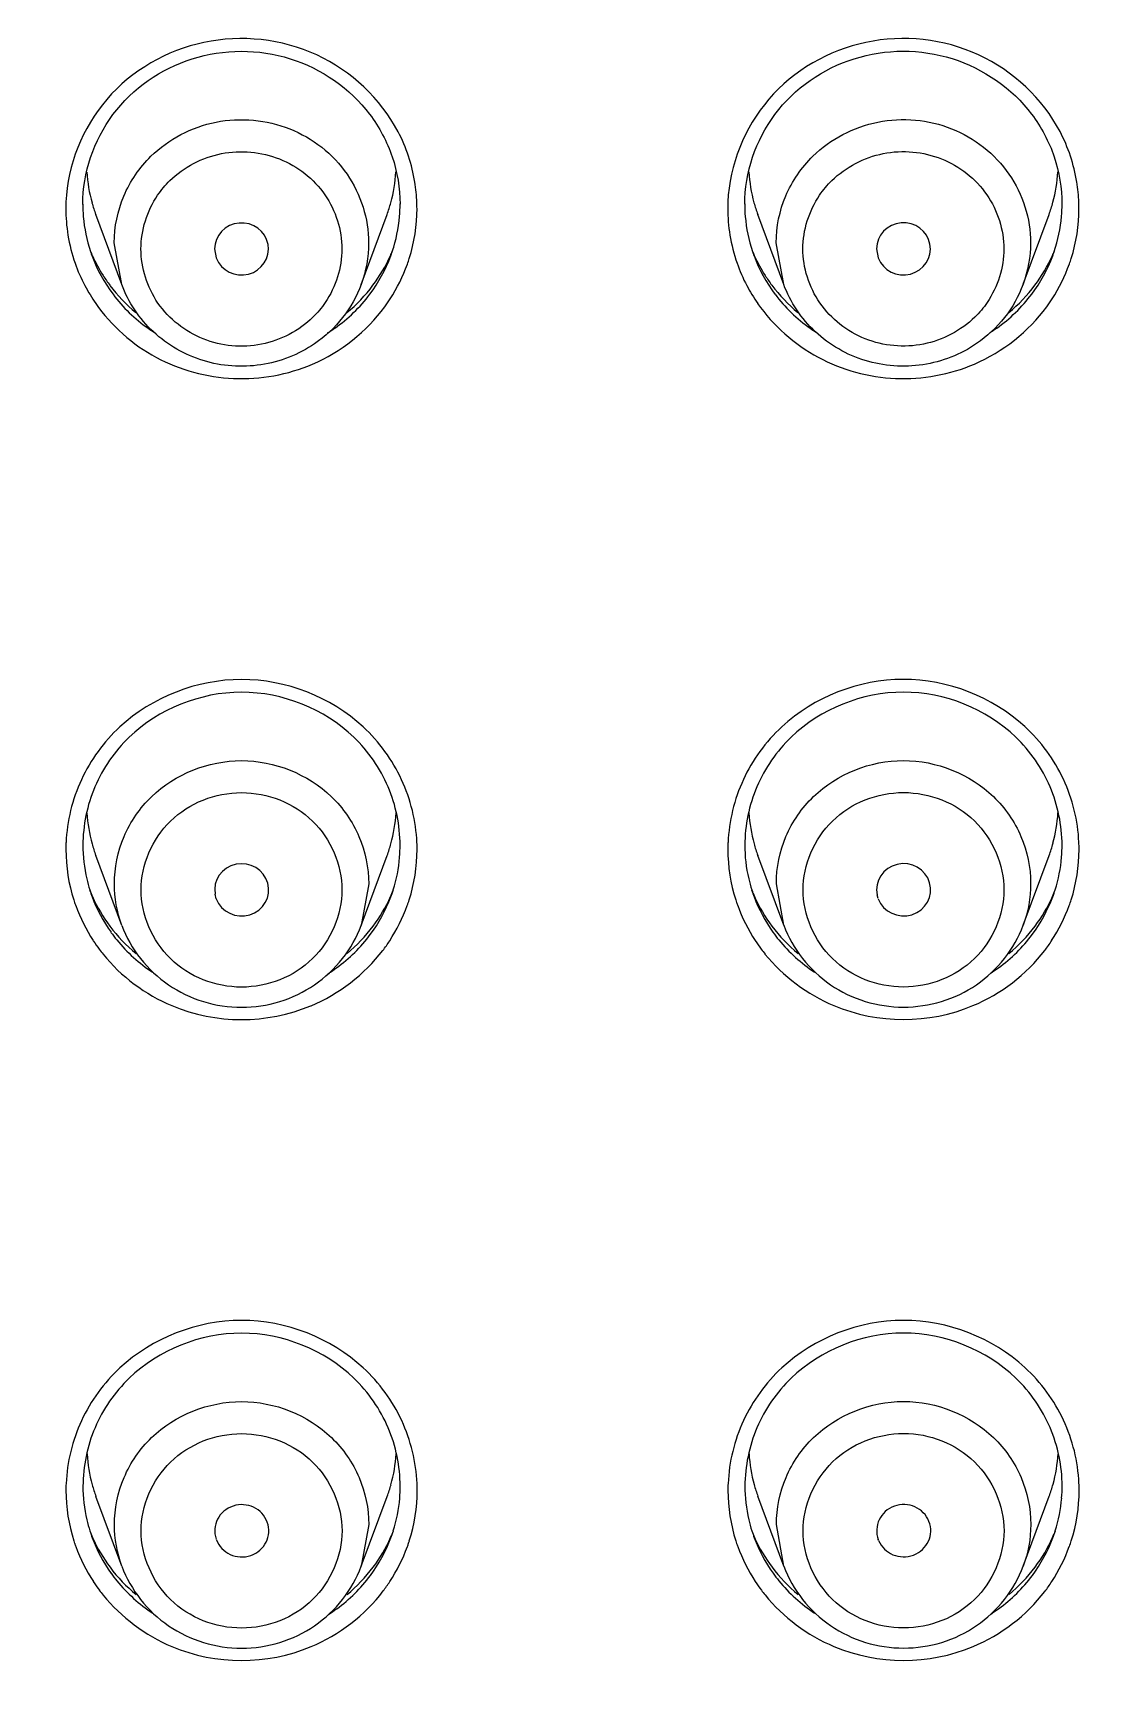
# Model space of a CAD drawing. Extents: x 1777 to 3131, y 3495 to 4487.
# Drawn here: x 2234.45 to 2246.34, y 4084.61 to 4103.14 of the extents above; entities that cross this region are included whole.
import ezdxf

# ---------------------------------------------------------------- set-up
doc = ezdxf.new("R2010")
doc.units = 0
doc.header["$LTSCALE"] = 30
doc.header["$MEASUREMENT"] = 0
for name, color, linetype in [('F3A55-R01_DXF_CONTINUOUS_LINE', 7, 'CONTINUOUS'), ('F3A55-R02_DXF_CONTINUOUS_LINE', 7, 'CONTINUOUS'), ('F3A55-R05_DXF_CONTINUOUS_LINE', 7, 'CONTINUOUS')]:
    doc.layers.add(name, color=color, linetype=linetype)

msp = doc.modelspace()

# ---------------------------------------------------------------- linework, layer by layer
at = {"layer": 'F3A55-R01_DXF_CONTINUOUS_LINE', "color": 9, "linetype": 'Continuous'}
for points, knots in [([(2270.712, 4163.746, 0), (2266.4, 4163.044, 0), (2257.911, 4160.772, 0), (2246.179, 4154.884, 0), (2235.945, 4146.772, 0), (2227.66, 4136.782, 0), (2221.685, 4125.343, 0), (2218.28, 4112.948, 0), (2217.602, 4100.143, 0), (2218.982, 4091.697, 0), (2220.111, 4087.607, 0)], [0, 0, 0, 0, 0.127245, 0.253926, 0.379838, 0.504912, 0.629214, 0.752955, 0.876432, 1, 1, 1, 1]), ([(2218.631, 4100.902, 0), (2218.629, 4107.961, 0), (2221.246, 4122.263, 0), (2232.518, 4140.929, 0), (2249.672, 4154.685, 0), (2263.658, 4159.473, 0), (2270.822, 4160.639, 0)], [0, 0, 0, 0, 0.246659, 0.495141, 0.746379, 1, 1, 1, 1]), ([(2219.682, 4100.723, 0), (2219.681, 4104.615, 0), (2220.475, 4112.433, 0), (2224.002, 4123.683, 0), (2229.73, 4134.05, 0), (2237.432, 4143.13, 0), (2246.816, 4150.577, 0), (2261.054, 4157.948, 0), (2281.172, 4161.836, 0), (2301.291, 4157.954, 0), (2315.533, 4150.591, 0), (2324.917, 4143.144, 0), (2332.626, 4134.07, 0), (2338.356, 4123.704, 0), (2341.887, 4112.455, 0), (2342.683, 4104.638, 0), (2342.683, 4100.746, 0)], [0, 0, 0, 0, 0.061575, 0.123304, 0.185315, 0.247693, 0.310467, 0.373601, 0.500005, 0.626397, 0.689539, 0.752312, 0.814687, 0.876699, 0.938429, 1, 1, 1, 1]), ([(2220.685, 4101.175, 0), (2220.642, 4095.809, 0), (2222.107, 4084.978, 0), (2228.78, 4069.996, 0), (2239.394, 4057.348, 0), (2248.552, 4051.121, 0), (2253.458, 4048.672, 0)], [0, 0, 0, 0, 0.2476, 0.496346, 0.747064, 1, 1, 1, 1]), ([(2253.003, 4047.818, 0), (2248.054, 4050.294, 0), (2238.8, 4056.562, 0), (2228.052, 4069.299, 0), (2221.237, 4084.385, 0), (2219.691, 4095.306, 0), (2219.683, 4100.723, 0)], [0, 0, 0, 0, 0.252922, 0.503646, 0.752401, 1, 1, 1, 1]), ([(2220.883, 4100.761, 0), (2220.885, 4095.45, 0), (2222.411, 4084.744, 0), (2229.088, 4069.953, 0), (2239.627, 4057.47, 0), (2248.695, 4051.317, 0), (2253.549, 4048.894, 0)], [0, 0, 0, 0, 0.247597, 0.496354, 0.747078, 1, 1, 1, 1])]:
    msp.add_open_spline(points, degree=3, knots=knots, dxfattribs=at)
at = {"layer": 'F3A55-R02_DXF_CONTINUOUS_LINE', "color": 7, "linetype": 'Continuous'}
for p, q in [((2235.112, 4100.647, 0), (2235.112, 4100.646, 0)), ((2238.45, 4100.646, 0), (2238.45, 4100.647, 0)), ((2242.512, 4100.648, 0), (2242.512, 4100.647, 0)), ((2245.85, 4100.647, 0), (2245.85, 4100.648, 0)), ((2238.451, 4093.482, 0), (2238.451, 4093.483, 0)), ((2245.851, 4093.483, 0), (2245.851, 4093.484, 0)), ((2238.452, 4086.318, 0), (2238.452, 4086.319, 0)), ((2245.852, 4086.319, 0), (2245.852, 4086.32, 0))]:
    msp.add_line(p, q, dxfattribs=at)
at = {"layer": 'F3A55-R02_DXF_CONTINUOUS_LINE', "color": 9, "linetype": 'Continuous'}
for centre, radius, start, end in [((2236.898, 4101.176, 0), 1.846, 2.0953, 9.2557), ((2244.298, 4101.177, 0), 1.846, 2.0953, 9.2557), ((2236.64, 4101.176, 0), 1.822, 177.6268, 180.006), ((2236.663, 4101.176, 0), 1.845, 180.0194, 189.2553), ((2236.886, 4101.178, 0), 1.858, 342.435, 359.9351), ((2236.908, 4101.176, 0), 1.836, 0.009, 2.0923), ((2244.04, 4101.177, 0), 1.822, 177.6268, 180.006), ((2244.063, 4101.177, 0), 1.845, 180.0194, 189.2553), ((2244.286, 4101.179, 0), 1.858, 342.435, 359.9351), ((2244.308, 4101.177, 0), 1.836, 0.009, 2.0923), ((2236.671, 4101.178, 0), 1.853, 189.275, 199.2994), ((2244.071, 4101.179, 0), 1.853, 189.275, 199.2994), ((2236.688, 4101.185, 0), 1.872, 199.3123, 207.6564), ((2236.711, 4101.243, 0), 1.707, 200.4686, 216.8922), ((2236.851, 4101.243, 0), 1.707, 323.1239, 339.5476), ((2236.865, 4101.189, 0), 1.881, 327.0777, 340.3225), ((2236.899, 4101.176, 0), 1.845, 340.3658, 342.4037), ((2244.088, 4101.186, 0), 1.872, 199.3123, 207.6564), ((2244.111, 4101.244, 0), 1.707, 200.4686, 216.8922), ((2244.251, 4101.244, 0), 1.707, 323.1239, 339.5476), ((2244.265, 4101.19, 0), 1.881, 327.0777, 340.3436), ((2244.299, 4101.177, 0), 1.845, 340.3872, 342.4037), ((2236.7, 4101.192, 0), 1.885, 207.6802, 214.8175), ((2236.859, 4101.193, 0), 1.889, 323.8226, 327.0761), ((2244.1, 4101.193, 0), 1.885, 207.6802, 214.8175), ((2244.259, 4101.194, 0), 1.889, 323.8226, 327.0761), ((2236.756, 4101.285, 0), 1.768, 234.8854, 237.9281), ((2236.806, 4101.285, 0), 1.768, 302.0781, 305.1307), ((2244.156, 4101.286, 0), 1.768, 234.8854, 237.9281), ((2244.206, 4101.286, 0), 1.768, 302.0781, 305.1307), ((2236.638, 4094.012, 0), 1.82, 177.5672, 180.0057), ((2236.925, 4094.012, 0), 1.82, 0.0104, 2.4448), ((2244.038, 4094.013, 0), 1.82, 177.5672, 180.0057), ((2244.325, 4094.013, 0), 1.82, 0.0106, 2.5693), ((2236.852, 4094.078, 0), 1.706, 323.4117, 339.5504), ((2244.252, 4094.079, 0), 1.706, 323.4117, 339.5504), ((2236.661, 4094.01, 0), 1.842, 197.7668, 198.7072), ((2236.662, 4094.01, 0), 1.843, 198.7077, 199.8113), ((2236.698, 4094.025, 0), 1.881, 199.8621, 213.2555), ((2236.866, 4094.025, 0), 1.881, 326.7263, 340.1119), ((2236.902, 4094.01, 0), 1.842, 340.1631, 341.2238), ((2236.903, 4094.01, 0), 1.842, 341.2244, 342.2435), ((2244.061, 4094.011, 0), 1.842, 197.7668, 198.7072), ((2244.062, 4094.011, 0), 1.843, 198.7077, 199.8113), ((2244.098, 4094.026, 0), 1.881, 199.8621, 213.2555), ((2244.266, 4094.026, 0), 1.881, 326.7263, 340.1329), ((2244.303, 4094.011, 0), 1.842, 340.1843, 342.2435), ((2236.708, 4094.031, 0), 1.893, 213.2509, 216.8081), ((2236.856, 4094.031, 0), 1.894, 322.6582, 326.7312), ((2244.108, 4094.032, 0), 1.893, 213.2509, 216.8081), ((2244.256, 4094.033, 0), 1.894, 322.6582, 326.7312), ((2236.712, 4094.034, 0), 1.898, 216.81, 218.867), ((2244.112, 4094.035, 0), 1.898, 216.81, 218.867), ((2236.807, 4094.121, 0), 1.768, 302.3312, 305.9475), ((2244.207, 4094.122, 0), 1.768, 302.3312, 305.9475), ((2236.782, 4094.133, 0), 2.022, 247.3654, 292.5877), ((2244.182, 4094.134, 0), 2.022, 247.3654, 292.5877), ((2236.639, 4086.847, 0), 1.82, 177.5672, 180.0057), ((2236.927, 4086.847, 0), 1.82, 0.0104, 2.4448), ((2244.039, 4086.848, 0), 1.82, 177.5672, 180.0057), ((2244.326, 4086.848, 0), 1.82, 0.0106, 2.5693), ((2236.662, 4086.846, 0), 1.842, 197.7645, 198.6753), ((2236.663, 4086.846, 0), 1.843, 198.6758, 199.8036), ((2236.853, 4086.914, 0), 1.706, 323.4117, 339.5504), ((2236.903, 4086.846, 0), 1.843, 340.19, 341.4127), ((2236.904, 4086.846, 0), 1.842, 341.4133, 342.2561), ((2244.062, 4086.847, 0), 1.842, 197.7668, 198.7072), ((2244.063, 4086.847, 0), 1.843, 198.7077, 199.8113), ((2244.253, 4086.915, 0), 1.706, 323.4117, 339.5504), ((2244.304, 4086.847, 0), 1.842, 340.1843, 342.2435), ((2236.699, 4086.86, 0), 1.881, 199.854, 213.2424), ((2236.867, 4086.86, 0), 1.881, 326.7688, 340.1403), ((2244.099, 4086.861, 0), 1.881, 199.8621, 213.2555), ((2244.267, 4086.862, 0), 1.881, 326.7263, 340.1329), ((2236.709, 4086.867, 0), 1.893, 213.238, 216.799), ((2236.713, 4086.87, 0), 1.899, 216.8009, 218.8509), ((2236.858, 4086.867, 0), 1.892, 322.9068, 326.7727), ((2244.109, 4086.868, 0), 1.893, 213.2509, 216.8081), ((2244.113, 4086.871, 0), 1.898, 216.81, 218.867), ((2244.257, 4086.868, 0), 1.894, 322.6582, 326.7312), ((2236.808, 4086.956, 0), 1.768, 302.3312, 305.9475), ((2244.208, 4086.957, 0), 1.768, 302.3312, 305.9475), ((2236.783, 4086.969, 0), 2.022, 247.3402, 292.5723), ((2244.183, 4086.97, 0), 2.022, 247.3654, 292.5877)]:
    msp.add_arc(centre, radius, start, end, dxfattribs=at)
at = {"layer": 'F3A55-R02_DXF_CONTINUOUS_LINE', "color": 7, "linetype": 'Continuous'}
for centre, radius, start, end in [((2236.66, 4101.228, 0), 1.653, 180.0169, 184.9002), ((2236.689, 4101.231, 0), 1.682, 184.9142, 198.5118), ((2236.873, 4101.231, 0), 1.682, 341.5044, 355.102), ((2236.902, 4101.228, 0), 1.653, 355.1159, 359.9993), ((2244.06, 4101.229, 0), 1.653, 180.0169, 184.9002), ((2244.089, 4101.232, 0), 1.682, 184.9142, 198.5118), ((2244.273, 4101.232, 0), 1.682, 341.5044, 355.102), ((2244.302, 4101.229, 0), 1.653, 355.1159, 359.9993), ((2236.674, 4101.227, 0), 1.667, 198.5403, 200.3725), ((2236.689, 4101.358, 0), 1.727, 202.5446, 204.2339), ((2236.705, 4101.366, 0), 1.744, 204.2467, 212.5574), ((2236.852, 4101.369, 0), 1.75, 323.1155, 335.7289), ((2236.873, 4101.359, 0), 1.727, 335.7594, 337.4716), ((2236.888, 4101.227, 0), 1.667, 339.6436, 341.4758), ((2244.074, 4101.228, 0), 1.667, 198.5403, 200.3725), ((2244.089, 4101.36, 0), 1.727, 202.5446, 204.2339), ((2244.105, 4101.367, 0), 1.744, 204.2467, 212.5574), ((2244.252, 4101.37, 0), 1.75, 323.1156, 335.7516), ((2244.273, 4101.36, 0), 1.727, 335.7823, 337.4716), ((2244.288, 4101.228, 0), 1.667, 339.6436, 341.4758), ((2236.711, 4101.37, 0), 1.751, 212.5558, 216.9072), ((2244.111, 4101.371, 0), 1.751, 212.5558, 216.9072), ((2236.744, 4101.397, 0), 1.794, 216.9687, 230.461), ((2236.818, 4101.397, 0), 1.794, 309.5483, 323.0474), ((2244.144, 4101.398, 0), 1.794, 216.9687, 230.461), ((2244.218, 4101.398, 0), 1.794, 309.5483, 323.0474), ((2236.68, 4094.064, 0), 1.672, 180.0402, 193.1263), ((2236.902, 4094.064, 0), 1.653, 355.1887, 359.9996), ((2244.08, 4094.065, 0), 1.672, 180.0402, 193.1263), ((2244.302, 4094.065, 0), 1.653, 355.1887, 359.9996), ((2236.875, 4094.066, 0), 1.681, 342.4949, 355.1764), ((2244.275, 4094.067, 0), 1.681, 342.4949, 355.1764), ((2236.679, 4094.064, 0), 1.671, 193.1406, 197.5626), ((2244.079, 4094.066, 0), 1.671, 193.1406, 197.5626), ((2236.689, 4094.193, 0), 1.725, 201.5616, 204.2347), ((2236.687, 4094.067, 0), 1.679, 197.5617, 200.3777), ((2236.712, 4094.079, 0), 1.707, 200.4459, 215.553), ((2236.711, 4094.205, 0), 1.75, 204.2646, 216.9006), ((2236.853, 4094.205, 0), 1.75, 323.1155, 335.7289), ((2236.875, 4094.193, 0), 1.725, 335.7586, 338.45), ((2236.889, 4094.063, 0), 1.667, 339.6413, 342.4729), ((2244.089, 4094.194, 0), 1.725, 201.5616, 204.2347), ((2244.087, 4094.068, 0), 1.679, 197.5617, 200.3777), ((2244.112, 4094.08, 0), 1.707, 200.4459, 215.553), ((2244.111, 4094.206, 0), 1.75, 204.2646, 216.9006), ((2244.253, 4094.206, 0), 1.75, 323.1156, 335.7516), ((2244.275, 4094.194, 0), 1.725, 335.7815, 338.45), ((2244.289, 4094.064, 0), 1.667, 339.6413, 342.4729), ((2236.745, 4094.233, 0), 1.794, 216.9688, 230.4679), ((2236.819, 4094.233, 0), 1.794, 309.5552, 323.0474), ((2244.145, 4094.234, 0), 1.794, 216.9688, 230.4679), ((2244.219, 4094.234, 0), 1.794, 309.5552, 323.0474), ((2236.72, 4094.084, 0), 1.717, 215.5496, 219.1158), ((2244.12, 4094.085, 0), 1.717, 215.5496, 219.1158), ((2236.681, 4086.9, 0), 1.672, 180.0402, 193.1263), ((2236.903, 4086.899, 0), 1.653, 355.1887, 359.9996), ((2244.081, 4086.901, 0), 1.672, 180.0402, 193.1263), ((2244.303, 4086.901, 0), 1.653, 355.1887, 359.9996), ((2236.876, 4086.902, 0), 1.681, 342.4949, 355.1764), ((2244.276, 4086.903, 0), 1.681, 342.4949, 355.1764), ((2236.68, 4086.9, 0), 1.671, 193.1406, 197.5626), ((2244.08, 4086.901, 0), 1.671, 193.1406, 197.5626), ((2236.69, 4087.029, 0), 1.725, 201.5616, 204.2347), ((2236.688, 4086.903, 0), 1.679, 197.5617, 200.3777), ((2236.713, 4086.914, 0), 1.707, 200.4459, 215.553), ((2236.712, 4087.04, 0), 1.75, 204.2646, 216.9006), ((2236.854, 4087.04, 0), 1.75, 323.1155, 335.7289), ((2236.876, 4087.029, 0), 1.725, 335.7586, 338.45), ((2236.89, 4086.898, 0), 1.667, 339.6413, 342.4729), ((2244.09, 4087.03, 0), 1.725, 201.5616, 204.2347), ((2244.088, 4086.904, 0), 1.679, 197.5617, 200.3777), ((2244.113, 4086.915, 0), 1.707, 200.4459, 215.553), ((2244.112, 4087.042, 0), 1.75, 204.2646, 216.9006), ((2244.254, 4087.042, 0), 1.75, 323.1156, 335.7516), ((2244.276, 4087.03, 0), 1.725, 335.7815, 338.45), ((2244.29, 4086.899, 0), 1.667, 339.6413, 342.4729), ((2236.746, 4087.068, 0), 1.794, 216.9688, 230.4679), ((2236.721, 4086.92, 0), 1.717, 215.5496, 219.1158), ((2236.82, 4087.068, 0), 1.794, 309.5552, 323.0474), ((2244.146, 4087.069, 0), 1.794, 216.9688, 230.4679), ((2244.121, 4086.921, 0), 1.717, 215.5496, 219.1158), ((2244.22, 4087.069, 0), 1.794, 309.5552, 323.0474)]:
    msp.add_arc(centre, radius, start, end, dxfattribs=at)
at = {"layer": 'F3A55-R02_DXF_CONTINUOUS_LINE', "color": 9, "linetype": 'Continuous'}
for points, knots in [([(2281.173, 4157.744, 0), (2277.314, 4157.744, 0), (2269.584, 4157.007, 0), (2258.444, 4153.737, 0), (2248.168, 4148.425, 0), (2239.157, 4141.272, 0), (2231.756, 4132.55, 0), (2226.254, 4122.592, 0), (2222.864, 4111.786, 0), (2222.101, 4104.277, 0), (2222.102, 4100.539, 0)], [0, 0, 0, 0, 0.126979, 0.253656, 0.379783, 0.505185, 0.629798, 0.753677, 0.876989, 1, 1, 1, 1]), ([(2222.519, 4100.518, 0), (2222.519, 4104.231, 0), (2223.276, 4111.687, 0), (2226.642, 4122.416, 0), (2232.106, 4132.304, 0), (2239.454, 4140.964, 0), (2248.401, 4148.066, 0), (2258.604, 4153.341, 0), (2269.666, 4156.588, 0), (2277.341, 4157.319, 0), (2281.173, 4157.32, 0)], [0, 0, 0, 0, 0.123011, 0.246323, 0.370202, 0.494815, 0.620217, 0.746344, 0.873021, 1, 1, 1, 1]), ([(2238.532, 4102.036, 0), (2238.338, 4102.405, 0), (2237.673, 4103.028, 0), (2236.338, 4103.169, 0), (2235.174, 4102.504, 0), (2234.836, 4101.662, 0), (2234.819, 4101.251, 0)], [0, 0, 0, 0, 0.249381, 0.502551, 0.753689, 1, 1, 1, 1]), ([(2245.932, 4102.037, 0), (2245.738, 4102.406, 0), (2245.073, 4103.029, 0), (2243.738, 4103.17, 0), (2242.574, 4102.505, 0), (2242.236, 4101.663, 0), (2242.219, 4101.252, 0)], [0, 0, 0, 0, 0.249381, 0.502551, 0.753689, 1, 1, 1, 1]), ([(2278.392, 4043.414, 0), (2274.653, 4043.585, 0), (2267.2, 4044.617, 0), (2256.531, 4048.186, 0), (2246.744, 4053.645, 0), (2238.199, 4060.802, 0), (2231.203, 4069.399, 0), (2226.014, 4079.128, 0), (2222.822, 4089.631, 0), (2222.102, 4096.912, 0), (2222.102, 4100.539, 0)], [0, 0, 0, 0, 0.127002, 0.253651, 0.379731, 0.50509, 0.629684, 0.753576, 0.876929, 1, 1, 1, 1]), ([(2278.304, 4043.802, 0), (2274.597, 4043.978, 0), (2267.207, 4045.015, 0), (2256.631, 4048.569, 0), (2246.933, 4053.995, 0), (2238.465, 4061.101, 0), (2231.535, 4069.632, 0), (2226.395, 4079.283, 0), (2223.232, 4089.701, 0), (2222.52, 4096.922, 0), (2222.519, 4100.518, 0)], [0, 0, 0, 0, 0.127002, 0.25365, 0.379728, 0.505086, 0.629679, 0.753572, 0.876927, 1, 1, 1, 1]), ([(2235.83, 4099.513, 0), (2236.093, 4099.372, 0), (2236.691, 4099.208, 0), (2237.301, 4099.32, 0), (2237.576, 4099.438, 0)], [0, 0, 0, 0, 0.499695, 1, 1, 1, 1]), ([(2243.23, 4099.514, 0), (2243.493, 4099.373, 0), (2244.091, 4099.209, 0), (2244.701, 4099.321, 0), (2244.976, 4099.439, 0)], [0, 0, 0, 0, 0.499695, 1, 1, 1, 1]), ([(2238.743, 4094.089, 0), (2238.733, 4094.33, 0), (2238.614, 4094.816, 0), (2238.03, 4095.618, 0), (2236.782, 4096.109, 0), (2235.534, 4095.617, 0), (2234.95, 4094.816, 0), (2234.831, 4094.33, 0), (2234.821, 4094.089, 0)], [0, 0, 0, 0, 0.124282, 0.249623, 0.499989, 0.750359, 0.875711, 1, 1, 1, 1]), ([(2246.143, 4094.094, 0), (2246.133, 4094.335, 0), (2246.012, 4094.82, 0), (2245.427, 4095.62, 0), (2244.18, 4096.11, 0), (2242.933, 4095.618, 0), (2242.35, 4094.816, 0), (2242.231, 4094.331, 0), (2242.221, 4094.09, 0)], [0, 0, 0, 0, 0.124284, 0.249629, 0.500001, 0.750368, 0.875715, 1, 1, 1, 1]), ([(2278.209, 4049.685, 0), (2272.304, 4050.004, 0), (2260.554, 4052.568, 0), (2247.725, 4060.318, 0), (2239.485, 4068.691, 0), (2234.469, 4075.882, 0), (2230.764, 4083.78, 0), (2229.233, 4089.386, 0), (2228.716, 4092.223, 0)], [0, 0, 0, 0, 0.252822, 0.503795, 0.62874, 0.753024, 0.876724, 1, 1, 1, 1]), ([(2238.745, 4086.925, 0), (2238.734, 4087.166, 0), (2238.615, 4087.652, 0), (2238.031, 4088.453, 0), (2236.783, 4088.945, 0), (2235.535, 4088.453, 0), (2234.951, 4087.651, 0), (2234.832, 4087.166, 0), (2234.822, 4086.925, 0)], [0, 0, 0, 0, 0.124282, 0.249623, 0.499989, 0.750359, 0.875711, 1, 1, 1, 1]), ([(2246.144, 4086.93, 0), (2246.134, 4087.171, 0), (2246.013, 4087.656, 0), (2245.428, 4088.456, 0), (2244.181, 4088.945, 0), (2242.934, 4088.453, 0), (2242.351, 4087.652, 0), (2242.232, 4087.167, 0), (2242.222, 4086.926, 0)], [0, 0, 0, 0, 0.124284, 0.249629, 0.500001, 0.750368, 0.875715, 1, 1, 1, 1])]:
    msp.add_open_spline(points, degree=3, knots=knots, dxfattribs=at)
at = {"layer": 'F3A55-R02_DXF_CONTINUOUS_LINE', "color": 7, "linetype": 'Continuous'}
for points, knots in [([(2235.008, 4101.223, 0), (2235.008, 4101.576, 0), (2235.255, 4102.309, 0), (2236.201, 4102.96, 0), (2237.354, 4102.965, 0), (2237.997, 4102.519, 0), (2238.214, 4102.231, 0)], [0, 0, 0, 0, 0.245001, 0.49554, 0.749435, 1, 1, 1, 1]), ([(2242.408, 4101.224, 0), (2242.408, 4101.577, 0), (2242.655, 4102.31, 0), (2243.601, 4102.961, 0), (2244.754, 4102.966, 0), (2245.397, 4102.52, 0), (2245.614, 4102.232, 0)], [0, 0, 0, 0, 0.245001, 0.49554, 0.749435, 1, 1, 1, 1]), ([(2221.177, 4100.783, 0), (2221.177, 4097.082, 0), (2221.914, 4089.653, 0), (2225.185, 4078.938, 0), (2230.5, 4069.022, 0), (2237.661, 4060.27, 0), (2246.405, 4053, 0), (2256.413, 4047.473, 0), (2267.315, 4043.889, 0), (2274.923, 4042.88, 0), (2278.737, 4042.729, 0)], [0, 0, 0, 0, 0.123095, 0.24647, 0.370378, 0.494979, 0.620337, 0.746403, 0.873029, 1, 1, 1, 1]), ([(2238.555, 4094.06, 0), (2238.555, 4094.282, 0), (2238.461, 4094.734, 0), (2237.939, 4095.49, 0), (2236.782, 4095.957, 0), (2235.625, 4095.489, 0), (2235.103, 4094.734, 0), (2235.009, 4094.281, 0), (2235.009, 4094.059, 0)], [0, 0, 0, 0, 0.123856, 0.249059, 0.499999, 0.75094, 0.876144, 1, 1, 1, 1]), ([(2245.955, 4094.061, 0), (2245.955, 4094.283, 0), (2245.861, 4094.735, 0), (2245.339, 4095.491, 0), (2244.182, 4095.958, 0), (2243.025, 4095.49, 0), (2242.503, 4094.735, 0), (2242.409, 4094.283, 0), (2242.409, 4094.06, 0)], [0, 0, 0, 0, 0.123856, 0.249059, 0.499999, 0.75094, 0.876144, 1, 1, 1, 1]), ([(2238.556, 4086.895, 0), (2238.556, 4087.118, 0), (2238.462, 4087.57, 0), (2237.94, 4088.325, 0), (2236.783, 4088.793, 0), (2235.626, 4088.325, 0), (2235.104, 4087.57, 0), (2235.01, 4087.117, 0), (2235.01, 4086.895, 0)], [0, 0, 0, 0, 0.123856, 0.249059, 0.499999, 0.75094, 0.876144, 1, 1, 1, 1]), ([(2245.956, 4086.896, 0), (2245.956, 4087.119, 0), (2245.862, 4087.571, 0), (2245.34, 4088.326, 0), (2244.183, 4088.794, 0), (2243.026, 4088.326, 0), (2242.504, 4087.571, 0), (2242.41, 4087.118, 0), (2242.41, 4086.896, 0)], [0, 0, 0, 0, 0.123856, 0.249059, 0.499999, 0.75094, 0.876144, 1, 1, 1, 1])]:
    msp.add_open_spline(points, degree=3, knots=knots, dxfattribs=at)
for points in [[(2238.214, 4102.231, 0), (2238.323, 4102.087, 0), (2238.409, 4101.924, 0), (2238.467, 4101.754, 0)], [(2245.614, 4102.232, 0), (2245.723, 4102.088, 0), (2245.809, 4101.925, 0), (2245.867, 4101.755, 0)], [(2238.467, 4101.754, 0), (2238.524, 4101.584, 0), (2238.554, 4101.403, 0), (2238.554, 4101.224, 0)], [(2245.867, 4101.755, 0), (2245.924, 4101.585, 0), (2245.954, 4101.404, 0), (2245.954, 4101.225, 0)]]:
    msp.add_open_spline(points, degree=3, dxfattribs=at)
at = {"layer": 'F3A55-R02_DXF_CONTINUOUS_LINE', "color": 9, "linetype": 'Continuous'}
for points in [[(2238.72, 4101.472, 0), (2238.688, 4101.668, 0), (2238.624, 4101.861, 0), (2238.532, 4102.036, 0)], [(2246.12, 4101.473, 0), (2246.088, 4101.669, 0), (2246.024, 4101.862, 0), (2245.932, 4102.037, 0)], [(2235.346, 4100.218, 0), (2235.455, 4100.072, 0), (2235.59, 4099.943, 0), (2235.739, 4099.838, 0)], [(2237.824, 4099.839, 0), (2237.973, 4099.943, 0), (2238.107, 4100.073, 0), (2238.216, 4100.218, 0)], [(2242.746, 4100.219, 0), (2242.855, 4100.074, 0), (2242.99, 4099.944, 0), (2243.139, 4099.839, 0)], [(2245.224, 4099.84, 0), (2245.373, 4099.944, 0), (2245.507, 4100.074, 0), (2245.616, 4100.22, 0)], [(2235.152, 4100.115, 0), (2235.325, 4099.867, 0), (2235.564, 4099.656, 0), (2235.83, 4099.513, 0)], [(2237.576, 4099.438, 0), (2237.892, 4099.574, 0), (2238.181, 4099.801, 0), (2238.384, 4100.078, 0)], [(2242.552, 4100.116, 0), (2242.725, 4099.868, 0), (2242.964, 4099.657, 0), (2243.23, 4099.514, 0)], [(2244.976, 4099.439, 0), (2245.292, 4099.575, 0), (2245.581, 4099.802, 0), (2245.784, 4100.079, 0)], [(2234.819, 4094.011, 0), (2234.819, 4093.821, 0), (2234.849, 4093.629, 0), (2234.907, 4093.448, 0)], [(2238.657, 4093.448, 0), (2238.715, 4093.629, 0), (2238.745, 4093.822, 0), (2238.745, 4094.012, 0)], [(2242.219, 4094.013, 0), (2242.219, 4093.822, 0), (2242.249, 4093.63, 0), (2242.307, 4093.449, 0)], [(2246.057, 4093.449, 0), (2246.115, 4093.63, 0), (2246.145, 4093.823, 0), (2246.145, 4094.013, 0)], [(2235.388, 4093.001, 0), (2235.502, 4092.862, 0), (2235.638, 4092.739, 0), (2235.788, 4092.641, 0)], [(2237.845, 4092.689, 0), (2237.988, 4092.793, 0), (2238.117, 4092.919, 0), (2238.222, 4093.061, 0)], [(2242.788, 4093.002, 0), (2242.902, 4092.863, 0), (2243.038, 4092.74, 0), (2243.188, 4092.642, 0)], [(2245.245, 4092.69, 0), (2245.388, 4092.794, 0), (2245.517, 4092.92, 0), (2245.622, 4093.062, 0)], [(2235.234, 4092.843, 0), (2235.435, 4092.594, 0), (2235.708, 4092.391, 0), (2236.004, 4092.267, 0)], [(2237.559, 4092.266, 0), (2237.87, 4092.396, 0), (2238.157, 4092.615, 0), (2238.361, 4092.883, 0)], [(2242.634, 4092.844, 0), (2242.835, 4092.595, 0), (2243.108, 4092.392, 0), (2243.404, 4092.268, 0)], [(2244.959, 4092.267, 0), (2245.27, 4092.397, 0), (2245.557, 4092.616, 0), (2245.761, 4092.884, 0)], [(2234.82, 4086.847, 0), (2234.82, 4086.657, 0), (2234.85, 4086.465, 0), (2234.908, 4086.284, 0)], [(2238.658, 4086.284, 0), (2238.716, 4086.465, 0), (2238.746, 4086.658, 0), (2238.746, 4086.848, 0)], [(2242.22, 4086.848, 0), (2242.22, 4086.658, 0), (2242.25, 4086.466, 0), (2242.308, 4086.285, 0)], [(2246.058, 4086.285, 0), (2246.116, 4086.466, 0), (2246.146, 4086.659, 0), (2246.146, 4086.849, 0)], [(2237.846, 4085.525, 0), (2237.989, 4085.628, 0), (2238.118, 4085.755, 0), (2238.223, 4085.897, 0)], [(2245.246, 4085.526, 0), (2245.389, 4085.629, 0), (2245.518, 4085.756, 0), (2245.623, 4085.898, 0)], [(2235.389, 4085.837, 0), (2235.503, 4085.698, 0), (2235.639, 4085.575, 0), (2235.789, 4085.477, 0)], [(2237.559, 4085.102, 0), (2237.873, 4085.233, 0), (2238.162, 4085.454, 0), (2238.367, 4085.725, 0)], [(2242.789, 4085.838, 0), (2242.903, 4085.699, 0), (2243.039, 4085.576, 0), (2243.189, 4085.478, 0)], [(2244.96, 4085.103, 0), (2245.271, 4085.233, 0), (2245.558, 4085.451, 0), (2245.762, 4085.72, 0)], [(2235.235, 4085.679, 0), (2235.436, 4085.43, 0), (2235.708, 4085.227, 0), (2236.004, 4085.103, 0)], [(2242.635, 4085.68, 0), (2242.836, 4085.43, 0), (2243.109, 4085.227, 0), (2243.405, 4085.104, 0)]]:
    msp.add_open_spline(points, degree=3, dxfattribs=at)
at = {"layer": 'F3A55-R05_DXF_CONTINUOUS_LINE', "color": 7, "linetype": 'Continuous'}
for p, q in [((2235.443, 4100.328, 0), (2235.153, 4101.11, 0)), ((2238.119, 4100.329, 0), (2238.409, 4101.11, 0)), ((2242.843, 4100.329, 0), (2242.553, 4101.111, 0)), ((2245.519, 4100.33, 0), (2245.809, 4101.112, 0)), ((2236.481, 4100.725, 0), (2236.5, 4100.624, 0)), ((2243.881, 4100.726, 0), (2243.9, 4100.626, 0)), ((2235.444, 4093.164, 0), (2235.154, 4093.946, 0)), ((2238.12, 4093.164, 0), (2238.41, 4093.946, 0)), ((2242.844, 4093.165, 0), (2242.554, 4093.947, 0)), ((2245.52, 4093.165, 0), (2245.81, 4093.947, 0)), ((2236.5, 4093.462, 0), (2236.486, 4093.513, 0)), ((2243.9, 4093.463, 0), (2243.888, 4093.505, 0)), ((2235.445, 4086, 0), (2235.155, 4086.782, 0)), ((2238.121, 4086, 0), (2238.411, 4086.782, 0)), ((2242.845, 4086.001, 0), (2242.555, 4086.783, 0)), ((2245.521, 4086.001, 0), (2245.811, 4086.783, 0)), ((2236.501, 4086.298, 0), (2236.498, 4086.305, 0)), ((2243.904, 4086.29, 0), (2243.901, 4086.299, 0))]:
    msp.add_line(p, q, dxfattribs=at)
at = {"layer": 'F3A55-R05_DXF_CONTINUOUS_LINE', "color": 9, "linetype": 'Continuous'}
for p, q in [((2235.443, 4100.328, 0), (2235.36, 4100.794, 0)), ((2242.843, 4100.329, 0), (2242.76, 4100.795, 0)), ((2238.204, 4093.63, 0), (2238.12, 4093.164, 0)), ((2242.844, 4093.165, 0), (2242.761, 4093.63, 0)), ((2238.205, 4086.466, 0), (2238.121, 4086, 0)), ((2242.845, 4086.001, 0), (2242.762, 4086.466, 0))]:
    msp.add_line(p, q, dxfattribs=at)
at = {"layer": 'F3A55-R05_DXF_CONTINUOUS_LINE', "color": 7, "linetype": 'Continuous'}
for centre, radius, start, end in [((2236.69, 4101.679, 0), 1.639, 183.3182, 195.5358), ((2236.872, 4101.68, 0), 1.639, 344.4804, 356.6962), ((2244.09, 4101.681, 0), 1.639, 183.3182, 195.5358), ((2244.272, 4101.681, 0), 1.639, 344.6284, 356.6966), ((2236.679, 4101.677, 0), 1.628, 195.5417, 200.3679), ((2236.883, 4101.677, 0), 1.628, 339.6486, 344.475), ((2244.079, 4101.678, 0), 1.628, 195.5417, 200.3679), ((2244.283, 4101.678, 0), 1.628, 339.649, 344.6239), ((2236.691, 4094.515, 0), 1.639, 183.3202, 195.5358), ((2236.873, 4094.515, 0), 1.639, 344.4804, 356.6981), ((2244.091, 4094.516, 0), 1.639, 183.3202, 195.5358), ((2244.273, 4094.516, 0), 1.639, 344.6284, 356.6986), ((2236.68, 4094.512, 0), 1.628, 195.5417, 200.3679), ((2236.884, 4094.512, 0), 1.628, 339.6486, 344.475), ((2244.08, 4094.513, 0), 1.628, 195.5417, 200.3679), ((2244.284, 4094.513, 0), 1.628, 339.649, 344.6239), ((2236.692, 4087.351, 0), 1.639, 183.3202, 195.5358), ((2236.874, 4087.351, 0), 1.639, 344.4804, 356.6981), ((2244.092, 4087.352, 0), 1.639, 183.3202, 195.5358), ((2244.274, 4087.352, 0), 1.639, 344.6284, 356.6986), ((2236.681, 4087.348, 0), 1.628, 195.5417, 200.3679), ((2236.885, 4087.348, 0), 1.628, 339.6486, 344.475), ((2244.081, 4087.349, 0), 1.628, 195.5417, 200.3679), ((2244.285, 4087.349, 0), 1.628, 339.649, 344.6239)]:
    msp.add_arc(centre, radius, start, end, dxfattribs=at)
for centre, major_axis, ratio, start_param, end_param in [((2236.782, 4100.725, 0), (0.301, 0), 0.967616, -2.788279, 3.141593), ((2244.182, 4100.726, 0), (0.301, 0), 0.967741, -2.789351, 3.141593), ((2236.784, 4093.561, 0), (0.302, 0.002), 0.96701, -2.799276, 3.300772), ((2244.184, 4093.562, 0), (0.302, 0.002), 0.967367, -2.799755, 3.333967), ((2236.785, 4086.397, 0), (0.302, 0.004), 0.967099, -2.808483, 3.451365), ((2244.185, 4086.398, 0), (0.302, 0.003), 0.967458, -2.771162, 3.476739)]:
    msp.add_ellipse(centre, major_axis=major_axis, ratio=ratio, start_param=start_param, end_param=end_param, dxfattribs=at)
at = {"layer": 'F3A55-R05_DXF_CONTINUOUS_LINE', "color": 9, "linetype": 'Continuous'}
for points, knots in [([(2235.77, 4101.761, 0), (2235.965, 4101.953, 0), (2236.485, 4102.224, 0), (2237.347, 4102.144, 0), (2238.028, 4101.615, 0), (2238.203, 4101.062, 0), (2238.203, 4100.794, 0)], [0, 0, 0, 0, 0.251321, 0.504345, 0.754245, 1, 1, 1, 1]), ([(2243.17, 4101.762, 0), (2243.365, 4101.954, 0), (2243.885, 4102.225, 0), (2244.747, 4102.145, 0), (2245.428, 4101.616, 0), (2245.603, 4101.063, 0), (2245.603, 4100.795, 0)], [0, 0, 0, 0, 0.251321, 0.504345, 0.754245, 1, 1, 1, 1]), ([(2235.982, 4101.489, 0), (2236.137, 4101.64, 0), (2236.547, 4101.855, 0), (2237.228, 4101.791, 0), (2237.766, 4101.374, 0), (2237.904, 4100.937, 0), (2237.904, 4100.725, 0)], [0, 0, 0, 0, 0.251337, 0.504345, 0.754229, 1, 1, 1, 1]), ([(2243.382, 4101.49, 0), (2243.537, 4101.641, 0), (2243.947, 4101.856, 0), (2244.628, 4101.792, 0), (2245.166, 4101.375, 0), (2245.304, 4100.938, 0), (2245.304, 4100.726, 0)], [0, 0, 0, 0, 0.251337, 0.504345, 0.754229, 1, 1, 1, 1]), ([(2235.36, 4100.794, 0), (2235.36, 4100.971, 0), (2235.433, 4101.332, 0), (2235.642, 4101.635, 0), (2235.77, 4101.761, 0)], [0, 0, 0, 0, 0.497793, 1, 1, 1, 1]), ([(2242.76, 4100.795, 0), (2242.76, 4100.973, 0), (2242.833, 4101.333, 0), (2243.042, 4101.636, 0), (2243.17, 4101.762, 0)], [0, 0, 0, 0, 0.497793, 1, 1, 1, 1]), ([(2235.658, 4100.725, 0), (2235.658, 4100.934, 0), (2235.75, 4101.224, 0), (2235.931, 4101.439, 0), (2235.982, 4101.489, 0)], [0, 0, 0, 0, 0.745726, 1, 1, 1, 1]), ([(2243.058, 4100.726, 0), (2243.058, 4100.935, 0), (2243.15, 4101.225, 0), (2243.331, 4101.44, 0), (2243.382, 4101.49, 0)], [0, 0, 0, 0, 0.745726, 1, 1, 1, 1]), ([(2237.58, 4099.962, 0), (2237.425, 4099.81, 0), (2237.015, 4099.596, 0), (2236.334, 4099.659, 0), (2235.796, 4100.077, 0), (2235.658, 4100.514, 0), (2235.658, 4100.725, 0)], [0, 0, 0, 0, 0.251337, 0.504345, 0.754229, 1, 1, 1, 1]), ([(2237.904, 4100.725, 0), (2237.904, 4100.516, 0), (2237.813, 4100.227, 0), (2237.631, 4100.012, 0), (2237.58, 4099.962, 0)], [0, 0, 0, 0, 0.745726, 1, 1, 1, 1]), ([(2244.98, 4099.963, 0), (2244.825, 4099.811, 0), (2244.415, 4099.597, 0), (2243.734, 4099.66, 0), (2243.196, 4100.078, 0), (2243.058, 4100.515, 0), (2243.058, 4100.726, 0)], [0, 0, 0, 0, 0.251337, 0.504345, 0.754229, 1, 1, 1, 1]), ([(2245.304, 4100.726, 0), (2245.304, 4100.517, 0), (2245.213, 4100.228, 0), (2245.031, 4100.013, 0), (2244.98, 4099.963, 0)], [0, 0, 0, 0, 0.745726, 1, 1, 1, 1]), ([(2235.361, 4093.629, 0), (2235.361, 4093.809, 0), (2235.436, 4094.173, 0), (2235.854, 4094.78, 0), (2236.782, 4095.156, 0), (2237.709, 4094.78, 0), (2238.128, 4094.173, 0), (2238.204, 4093.809, 0), (2238.204, 4093.63, 0)], [0, 0, 0, 0, 0.124293, 0.249668, 0.49999, 0.750316, 0.875702, 1, 1, 1, 1]), ([(2242.761, 4093.63, 0), (2242.761, 4093.81, 0), (2242.836, 4094.174, 0), (2243.254, 4094.781, 0), (2244.182, 4095.157, 0), (2245.109, 4094.781, 0), (2245.528, 4094.174, 0), (2245.604, 4093.81, 0), (2245.604, 4093.631, 0)], [0, 0, 0, 0, 0.124293, 0.249668, 0.49999, 0.750316, 0.875702, 1, 1, 1, 1]), ([(2235.659, 4093.561, 0), (2235.659, 4093.839, 0), (2235.911, 4094.424, 0), (2236.782, 4094.761, 0), (2237.653, 4094.425, 0), (2237.905, 4093.84, 0), (2237.905, 4093.561, 0)], [0, 0, 0, 0, 0.247137, 0.499987, 0.752844, 1, 1, 1, 1]), ([(2243.059, 4093.562, 0), (2243.059, 4093.841, 0), (2243.311, 4094.425, 0), (2244.182, 4094.762, 0), (2245.053, 4094.426, 0), (2245.305, 4093.841, 0), (2245.305, 4093.562, 0)], [0, 0, 0, 0, 0.247137, 0.499987, 0.752844, 1, 1, 1, 1]), ([(2237.905, 4093.561, 0), (2237.905, 4093.283, 0), (2237.653, 4092.698, 0), (2236.782, 4092.361, 0), (2235.912, 4092.697, 0), (2235.659, 4093.282, 0), (2235.659, 4093.561, 0)], [0, 0, 0, 0, 0.247137, 0.499987, 0.752844, 1, 1, 1, 1]), ([(2245.305, 4093.562, 0), (2245.305, 4093.284, 0), (2245.053, 4092.699, 0), (2244.182, 4092.362, 0), (2243.312, 4092.698, 0), (2243.059, 4093.283, 0), (2243.059, 4093.562, 0)], [0, 0, 0, 0, 0.247137, 0.499987, 0.752844, 1, 1, 1, 1]), ([(2235.362, 4086.465, 0), (2235.362, 4086.644, 0), (2235.437, 4087.009, 0), (2235.855, 4087.616, 0), (2236.783, 4087.992, 0), (2237.71, 4087.616, 0), (2238.129, 4087.009, 0), (2238.205, 4086.645, 0), (2238.205, 4086.466, 0)], [0, 0, 0, 0, 0.124293, 0.249668, 0.49999, 0.750316, 0.875702, 1, 1, 1, 1]), ([(2242.762, 4086.466, 0), (2242.762, 4086.645, 0), (2242.837, 4087.01, 0), (2243.255, 4087.617, 0), (2244.183, 4087.993, 0), (2245.11, 4087.617, 0), (2245.529, 4087.01, 0), (2245.605, 4086.646, 0), (2245.605, 4086.467, 0)], [0, 0, 0, 0, 0.124294, 0.24967, 0.499999, 0.750334, 0.875712, 1, 1, 1, 1]), ([(2235.66, 4086.397, 0), (2235.66, 4086.675, 0), (2235.912, 4087.26, 0), (2236.783, 4087.596, 0), (2237.654, 4087.26, 0), (2237.906, 4086.676, 0), (2237.906, 4086.397, 0)], [0, 0, 0, 0, 0.247137, 0.499987, 0.752844, 1, 1, 1, 1]), ([(2243.06, 4086.398, 0), (2243.06, 4086.676, 0), (2243.312, 4087.261, 0), (2244.183, 4087.598, 0), (2245.054, 4087.262, 0), (2245.306, 4086.677, 0), (2245.306, 4086.398, 0)], [0, 0, 0, 0, 0.247137, 0.499987, 0.752844, 1, 1, 1, 1]), ([(2237.906, 4086.397, 0), (2237.906, 4086.118, 0), (2237.654, 4085.533, 0), (2236.783, 4085.197, 0), (2235.913, 4085.533, 0), (2235.66, 4086.118, 0), (2235.66, 4086.397, 0)], [0, 0, 0, 0, 0.247137, 0.499987, 0.752844, 1, 1, 1, 1]), ([(2245.306, 4086.398, 0), (2245.306, 4086.119, 0), (2245.054, 4085.534, 0), (2244.183, 4085.198, 0), (2243.313, 4085.534, 0), (2243.06, 4086.119, 0), (2243.06, 4086.398, 0)], [0, 0, 0, 0, 0.247137, 0.499987, 0.752844, 1, 1, 1, 1])]:
    msp.add_open_spline(points, degree=3, knots=knots, dxfattribs=at)
for points in [[(2238.203, 4100.794, 0), (2238.203, 4100.636, 0), (2238.174, 4100.476, 0), (2238.119, 4100.329, 0)], [(2245.603, 4100.795, 0), (2245.603, 4100.637, 0), (2245.574, 4100.477, 0), (2245.519, 4100.33, 0)], [(2235.444, 4093.164, 0), (2235.39, 4093.312, 0), (2235.361, 4093.472, 0), (2235.361, 4093.629, 0)], [(2245.604, 4093.631, 0), (2245.604, 4093.473, 0), (2245.575, 4093.313, 0), (2245.52, 4093.165, 0)], [(2235.445, 4086, 0), (2235.391, 4086.147, 0), (2235.362, 4086.307, 0), (2235.362, 4086.465, 0)], [(2245.605, 4086.467, 0), (2245.605, 4086.309, 0), (2245.576, 4086.149, 0), (2245.521, 4086.001, 0)]]:
    msp.add_open_spline(points, degree=3, dxfattribs=at)
at = {"layer": 'F3A55-R05_DXF_CONTINUOUS_LINE', "color": 7, "linetype": 'Continuous'}
for points, knots in [([(2237.599, 4099.666, 0), (2237.422, 4099.544, 0), (2237.005, 4099.381, 0), (2236.341, 4099.43, 0), (2235.765, 4099.759, 0), (2235.517, 4100.129, 0), (2235.443, 4100.328, 0)], [0, 0, 0, 0, 0.250689, 0.502054, 0.752115, 1, 1, 1, 1]), ([(2244.999, 4099.667, 0), (2244.822, 4099.545, 0), (2244.405, 4099.382, 0), (2243.741, 4099.431, 0), (2243.165, 4099.76, 0), (2242.917, 4100.13, 0), (2242.843, 4100.329, 0)], [0, 0, 0, 0, 0.250689, 0.502054, 0.752115, 1, 1, 1, 1]), ([(2235.444, 4093.164, 0), (2235.542, 4092.9, 0), (2235.92, 4092.422, 0), (2236.782, 4092.162, 0), (2237.645, 4092.422, 0), (2238.022, 4092.9, 0), (2238.12, 4093.164, 0)], [0, 0, 0, 0, 0.248628, 0.500003, 0.751375, 1, 1, 1, 1]), ([(2242.844, 4093.165, 0), (2242.942, 4092.901, 0), (2243.32, 4092.423, 0), (2244.182, 4092.164, 0), (2245.045, 4092.423, 0), (2245.422, 4092.901, 0), (2245.52, 4093.165, 0)], [0, 0, 0, 0, 0.248628, 0.500003, 0.751375, 1, 1, 1, 1]), ([(2235.445, 4086, 0), (2235.543, 4085.736, 0), (2235.921, 4085.257, 0), (2236.783, 4084.998, 0), (2237.646, 4085.258, 0), (2238.023, 4085.736, 0), (2238.121, 4086, 0)], [0, 0, 0, 0, 0.248628, 0.500003, 0.751375, 1, 1, 1, 1]), ([(2242.845, 4086.001, 0), (2242.943, 4085.737, 0), (2243.321, 4085.259, 0), (2244.183, 4084.999, 0), (2245.046, 4085.259, 0), (2245.423, 4085.737, 0), (2245.521, 4086.001, 0)], [0, 0, 0, 0, 0.248628, 0.500003, 0.751375, 1, 1, 1, 1])]:
    msp.add_open_spline(points, degree=3, knots=knots, dxfattribs=at)
for points in [[(2238.119, 4100.329, 0), (2238.07, 4100.196, 0), (2237.999, 4100.07, 0), (2237.912, 4099.958, 0)], [(2245.519, 4100.33, 0), (2245.47, 4100.197, 0), (2245.399, 4100.071, 0), (2245.312, 4099.959, 0)], [(2245.312, 4099.959, 0), (2245.224, 4099.847, 0), (2245.117, 4099.747, 0), (2244.999, 4099.667, 0)], [(2237.912, 4099.958, 0), (2237.824, 4099.846, 0), (2237.717, 4099.746, 0), (2237.599, 4099.666, 0)]]:
    msp.add_open_spline(points, degree=3, dxfattribs=at)

doc.saveas('drawing.dxf')
